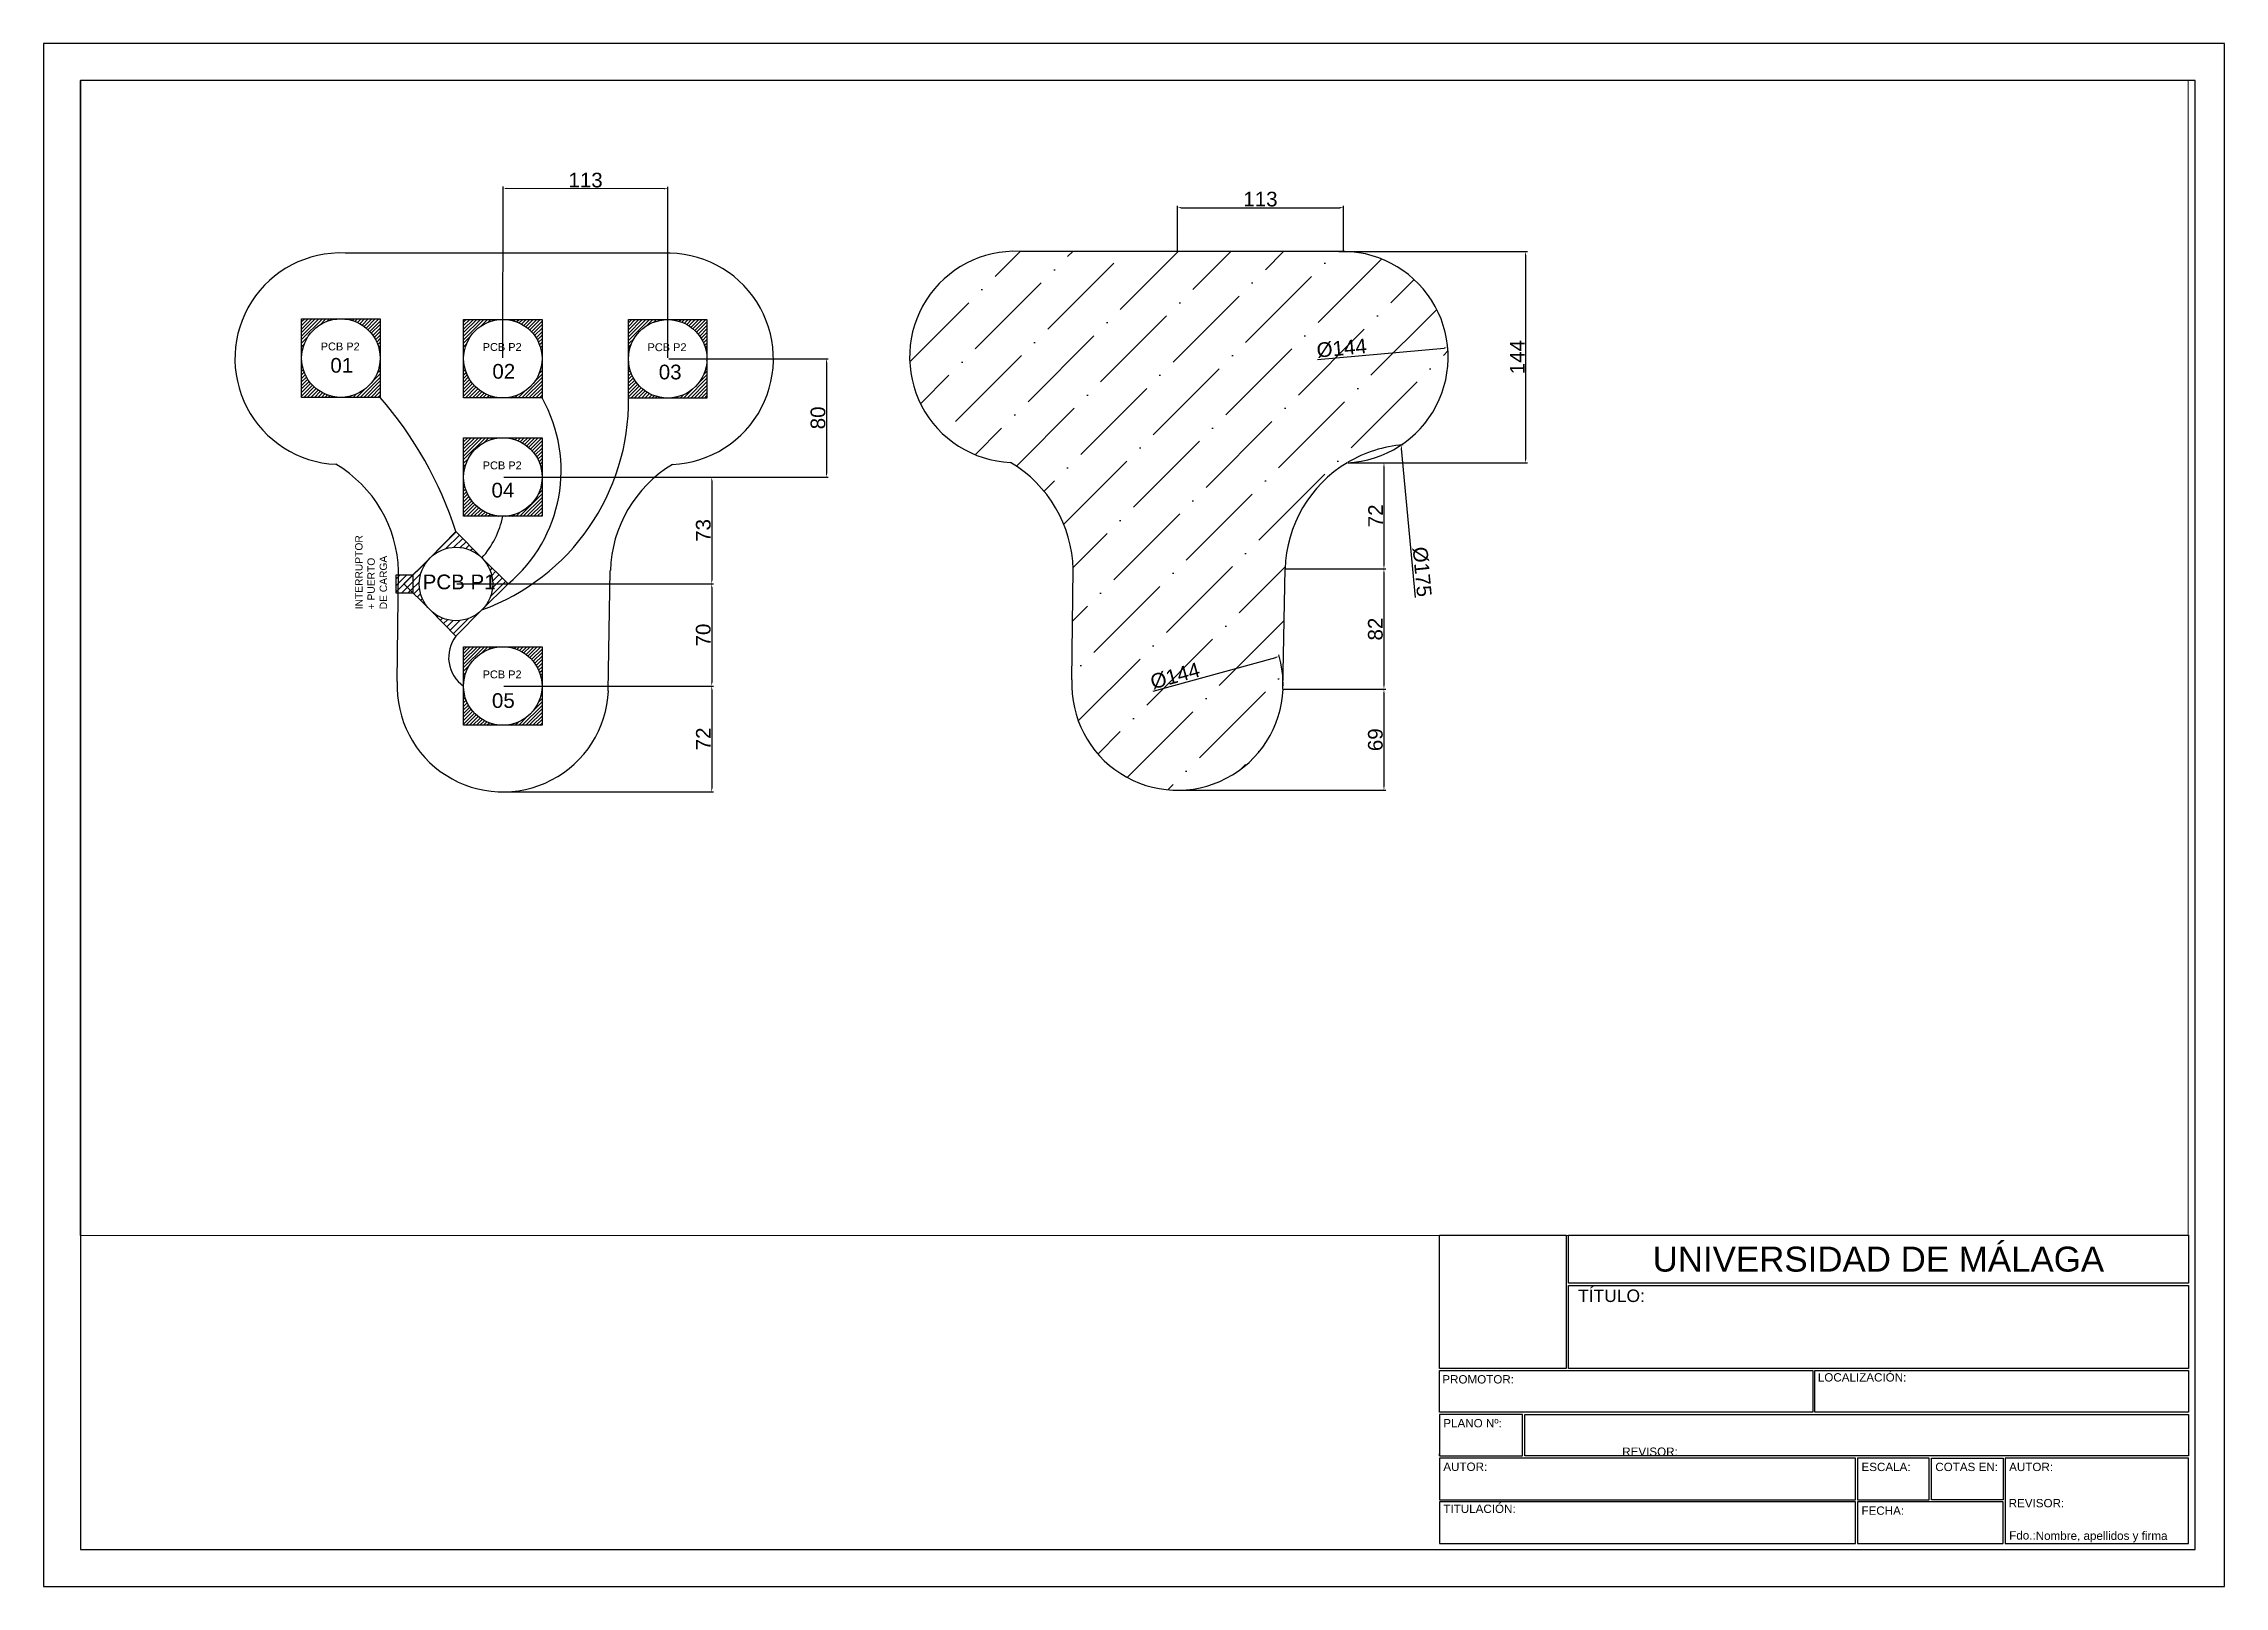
# Paper-space layout 'Layout1' of a CAD drawing. Header units: millimetres. Extents: x 318 to 615, y -6 to 204.
# The model-space entities are those that its viewports show. They can reach past a viewport. Long polylines and large blocks are cut down to what shows.
import ezdxf

# ---------------------------------------------------------------- set-up
doc = ezdxf.new("R2010")
doc.units = ezdxf.units.MM
for name, color, linetype in [('Cajetín', 7, 'Continuous'), ('Layer1', 5, 'Continuous'), ('Layer2', 10, 'Continuous'), ('VG', 92, 'Continuous')]:
    doc.layers.add(name, color=color, linetype=linetype)
doc.styles.add('Arial', font='arial.ttf', dxfattribs={"height": 0.224836})
doc.styles.get("Standard").update_dxf_attribs({"font": 'arial.ttf'})
doc.dimstyles.new('ISO-25', dxfattribs={"dimtxt": 2.5, "dimasz": 2.5, "dimexe": 1.25, "dimexo": 0.625, "dimtad": 1, "dimtxsty": 'Standard', "dimcen": 2.5, "dimadec": 0, "dimazin": 0, "dimtfac": 1, "dimtmove": 0, "dimatfit": 3, "dimfxl": 1, "dimarcsym": 0})

# ---------------------------------------------------------------- blocks, each defined once
blk = doc.blocks.new('UCAV')
blk.add_lwpolyline([(2.583, 6.167), (15, 6.167), (15, 5.208), (2.583, 5.208)], close=True)
at = {"insert": (8.792, 5.687), "char_height": 0.5, "width": 12.4167, "attachment_point": 5, "style": 'Arial'}
blk.add_mtext('UNIVERSIDAD DE MÁLAGA', dxfattribs=at)
blk = doc.blocks.new('TITULO')
blk.add_lwpolyline([(2.583, 3.5), (2.583, 5.167), (15, 5.167), (15, 3.5)], close=True)
at = {"insert": (2.583, 5.083), "char_height": 0.25, "width": 12.4167, "attachment_point": 1, "style": 'Arial'}
blk.add_mtext('  TÍTULO:', dxfattribs=at)
blk = doc.blocks.new('logo')
blk.add_lwpolyline([(2.542, 3.5), (0, 3.5), (0, 6.167), (2.542, 6.167)], close=True)
blk = doc.blocks.new('CAJETIN')
for points in [[(0, 2.625), (0, 3.458), (7.479, 3.458), (7.479, 2.625), (2.583, 2.625)], [(15, 2.625), (7.521, 2.625), (7.521, 3.458), (15, 3.458)], [(0, 1.75), (1.667, 1.75), (1.667, 2.583), (0, 2.583)], [(15, 1.75), (1.708, 1.75), (1.708, 2.583), (15, 2.583)], [(0, 1.792), (0, 1.792), (0, 1.75), (0, 1.75)], [(0, 0.875), (8.333, 0.875), (8.333, 1.708), (0, 1.708)], [(9.812, 1.708), (8.375, 1.708), (8.375, 0.875), (9.812, 0.875)], [(11.292, 0.875), (9.854, 0.875), (9.854, 1.708), (11.292, 1.708)], [(15, 1.708), (11.333, 1.708), (11.333, 0), (15, 0)], [(0, 0), (8.333, 0), (8.333, 0.833), (0, 0.833)], [(8.375, 0), (11.292, 0), (11.292, 0.833), (8.375, 0.833)]]:
    blk.add_lwpolyline(points, close=True)
for name, p in [('logo', (0, 0)), ('UCAV', (0, 0)), ('TITULO', (0, -0.001))]:
    blk.add_blockref(name, p)
at = {"style": 'Arial'}
for s, insert, char_height, width, attachment_point in [('  PROMOTOR:', (-0.071, 3.368), 0.16667, 7.53662, 1), ('  LOCALIZACIÓN:', (7.45, 3.407), 0.16667, 7.4792, 1), ('\\pxql;PLANO Nº:', (0.721, 2.405), 0.16667, 1.28562, 5), ('  REVISOR:', (3.532, 1.919), 0.1667, 1.17928, 1), ('  AUTOR:', (-0.051, 1.618), 0.1667, 1.17928, 1), ('\\pxql;ESCALA:', (9.096, 1.53), 0.16667, 1.28562, 5), ('\\pxql;COTAS EN:', (10.575, 1.53), 0.16667, 1.28562, 5), ('\\pxql;AUTOR:', (12.944, 1.53), 0.16667, 3.06567, 5), ('\\pxql;REVISOR:', (12.934, 0.805), 0.16667, 3.06567, 5), ('TITULACIÓN:', (0.079, 0.776), 0.16667, 1.43883, 1), ('\\pxql;FECHA:', (9.096, 0.655), 0.16667, 1.28562, 5), ('\\pxql;Fdo.:', (12.055, 0.159), 0.16667, 1.28562, 5), ('\\pxql;Nombre, apellidos y firma', (11.943, 0.237), 0.16667, 3.1602, 1)]:
    blk.add_mtext(s, dxfattribs=dict(at, insert=insert, char_height=char_height, width=width, attachment_point=attachment_point))
blk = doc.blocks.new('Bolsillo')
at = {"layer": 'VG'}
for p, q in [((1551.9, 744.6), (1211.2, 744.8)), ((1267, 285.8), (1268.4, 404.3)), ((1493.1, 275.8), (1495.3, 404.6))]:
    blk.add_line(p, q, dxfattribs=at)
for centre, radius, start, end in [((1206.2, 631.7), 113.2, 87.4571, 267.4822), ((1556.9, 631.5), 113.2, 272.5178, 92.5429), ((1130.4, 400.1), 138.1, 1.7284, 59.1166), ((1632.6, 400.7), 137.3, 120.9919, 178.3563), ((1380.1, 280.8), 113.2, 177.4571, 357.4822)]:
    blk.add_arc(centre, radius, start, end, dxfattribs=at)
blk = doc.blocks.new('Sensor')
h = blk.add_hatch()
h.set_pattern_fill('ANSI31', color=256)
h.paths.add_polyline_path([(626.9, 512.7), (576.9, 512.7), (576.9, 462.7, -0.414214)])
h.paths.add_polyline_path([(676.9, 512.7), (626.9, 512.7, -0.414214), (676.9, 462.7)])
h.paths.add_polyline_path([(676.9, 462.7, -0.414214), (626.9, 412.7), (676.9, 412.7)])
h.paths.add_polyline_path([(576.9, 462.7), (576.9, 412.7), (626.9, 412.7, -0.414214)])
blk.add_lwpolyline([(576.9, 412.7), (576.9, 512.7), (626.9, 512.7), (676.9, 512.7), (676.9, 412.7)], close=True)
blk.add_circle((626.9, 462.7), 50)
at = {"layer": 'Layer2', "insert": (601.2, 482.5), "char_height": 10, "attachment_point": 1}
blk.add_mtext_dynamic_manual_height_columns('PCB P2', width=83.949, gutter_width=12.5, heights=[0], dxfattribs=at)
blk = doc.blocks.new('NRF')
h = blk.add_hatch()
h.set_pattern_fill('ANSI31', color=256)
h.paths.add_polyline_path([(90.4, 349.7), (72.8, 367.7), (55.1, 349.7, -0.413481)])
h.paths.add_polyline_path([(55.1, 314.3), (72.8, 296.4), (90.4, 314.3, -0.413481)])
h = blk.add_hatch()
h.set_pattern_fill('ANSI31', color=256)
h.paths.add_polyline_path([(47.8, 332, -0.199237), (55.1, 349.7), (37.2, 332.1), (55.1, 314.3, -0.199237)])
h.paths.add_polyline_path([(108.4, 332), (90.4, 349.7, -0.199237), (97.8, 332, -0.199237), (90.4, 314.3)])
at = {"layer": 'Layer2'}
for points in [[(108.4, 332), (90.4, 349.7), (72.8, 367.7), (55.1, 349.7), (37.2, 332.1)], [(37.2, 332.1), (55.1, 314.3), (72.8, 296.4), (90.4, 314.3), (108.4, 332)]]:
    blk.add_lwpolyline(points, dxfattribs=at)
blk.add_circle((72.8, 332), 25, dxfattribs=at)
at = {"insert": (50.1, 338.4), "char_height": 10, "attachment_point": 1}
blk.add_mtext_dynamic_manual_height_columns('PCB P1', width=67.807, gutter_width=12.5, heights=[0], dxfattribs=at)
blk = doc.blocks.new('*D42')
at = {"layer": 'Defpoints', "color": 0, "transparency": 16777216}
for p in [(987.5, 550.8), (874.5, 521), (987.5, 521)]:
    blk.add_point(p, dxfattribs=at)
at = {"layer": 'Layer1', "color": 0, "lineweight": -2, "transparency": 16777216}
for p, q in [((874.5, 521.6), (874.5, 552.1)), ((877, 550.8), (985, 550.8)), ((987.5, 521.6), (987.5, 552.1))]:
    blk.add_line(p, q, dxfattribs=at)
at = {"layer": 'Layer1', "color": 0, "transparency": 16777216}
for points in [[(877, 551.3), (877, 550.4), (874.5, 550.8)], [(985, 551.3), (985, 550.4), (987.5, 550.8)]]:
    blk.add_solid(points, dxfattribs=at)
at = {"layer": 'Layer1', "color": 0, "transparency": 16777216, "insert": (931, 556.6), "char_height": 2.5, "attachment_point": 5}
blk.add_mtext('{\\H4x;113}', dxfattribs=at)
blk = doc.blocks.new('*D43')
at = {"layer": 'Defpoints', "color": 0, "transparency": 16777216}
for p in [(983.7, 520.9), (990, 377.2), (1111.5, 377.2)]:
    blk.add_point(p, dxfattribs=at)
at = {"layer": 'Layer1', "color": 0, "lineweight": -2, "transparency": 16777216}
for p, q in [((984.3, 520.9), (1112.8, 520.9)), ((1111.5, 518.4), (1111.5, 379.7)), ((990.7, 377.2), (1112.8, 377.2))]:
    blk.add_line(p, q, dxfattribs=at)
at = {"layer": 'Layer1', "color": 0, "transparency": 16777216}
for points in [[(1111.1, 518.4), (1112, 518.4), (1111.5, 520.9)], [(1111.1, 379.7), (1112, 379.7), (1111.5, 377.2)]]:
    blk.add_solid(points, dxfattribs=at)
at = {"layer": 'Layer1', "color": 0, "transparency": 16777216, "insert": (1105.9, 449.1), "char_height": 2.5, "attachment_point": 5, "rotation": 90}
blk.add_mtext('{\\H4x;144}', dxfattribs=at)
blk = doc.blocks.new('*D44')
at = {"layer": 'Defpoints', "color": 0, "transparency": 16777216}
for p in [(1058.5, 455.6), (915.3, 442.6)]:
    blk.add_point(p, dxfattribs=at)
at = {"layer": 'Layer1', "color": 0, "lineweight": -2, "transparency": 16777216}
blk.add_line((969.9, 447.5), (1056, 455.3), dxfattribs=at)
at = {"layer": 'Layer1', "color": 0, "transparency": 16777216}
blk.add_solid([(1056, 455.7), (1056.1, 454.9), (1058.5, 455.6)], dxfattribs=at)
at = {"layer": 'Layer1', "color": 0, "transparency": 16777216, "insert": (986.3, 455.1), "char_height": 2.5, "attachment_point": 5, "rotation": 5.1692}
blk.add_mtext('{\\H4x;Ø144}', dxfattribs=at)
blk = doc.blocks.new('*D45')
at = {"layer": 'Defpoints', "color": 0, "transparency": 16777216}
for p in [(1026.9, 389.3), (1043.1, 215.6)]:
    blk.add_point(p, dxfattribs=at)
at = {"layer": 'Layer1', "color": 0, "lineweight": -2, "transparency": 16777216}
blk.add_line((1036.6, 285.4), (1027.1, 386.8), dxfattribs=at)
blk.add_arc((1035, 302.4), 87.3, 94.4963, 120.5815, dxfattribs=at)
at = {"layer": 'Layer1', "color": 0, "transparency": 16777216}
blk.add_solid([(1027.5, 386.9), (1026.7, 386.8), (1026.9, 389.3)], dxfattribs=at)
at = {"layer": 'Layer1', "color": 0, "transparency": 16777216, "insert": (1041, 303), "char_height": 2.5, "attachment_point": 5, "rotation": 275.3172}
blk.add_mtext('{\\H4x;Ø175}', dxfattribs=at)
blk = doc.blocks.new('*D46')
at = {"layer": 'Defpoints', "color": 0, "transparency": 16777216}
for p in [(990, 377.2), (947.8, 304.9), (1015.1, 304.9)]:
    blk.add_point(p, dxfattribs=at)
at = {"layer": 'Layer1', "color": 0, "lineweight": -2, "transparency": 16777216}
for p, q in [((990.7, 377.2), (1016.3, 377.2)), ((1015.1, 374.7), (1015.1, 307.4)), ((948.4, 304.9), (1016.3, 304.9))]:
    blk.add_line(p, q, dxfattribs=at)
at = {"layer": 'Layer1', "color": 0, "transparency": 16777216}
for points in [[(1014.7, 374.7), (1015.5, 374.7), (1015.1, 377.2)], [(1014.7, 307.4), (1015.5, 307.4), (1015.1, 304.9)]]:
    blk.add_solid(points, dxfattribs=at)
at = {"layer": 'Layer1', "color": 0, "transparency": 16777216, "insert": (1009.4, 341.1), "char_height": 2.5, "attachment_point": 5, "rotation": 90}
blk.add_mtext('{\\H4x;72}', dxfattribs=at)
blk = doc.blocks.new('*D47')
at = {"layer": 'Defpoints', "color": 0, "transparency": 16777216}
for p in [(947.8, 304.9), (946.4, 223.1), (1015.1, 223.1)]:
    blk.add_point(p, dxfattribs=at)
at = {"layer": 'Layer1', "color": 0, "lineweight": -2, "transparency": 16777216}
for p, q in [((948.4, 304.9), (1016.3, 304.9)), ((1015.1, 302.4), (1015.1, 225.6)), ((947, 223.1), (1016.3, 223.1))]:
    blk.add_line(p, q, dxfattribs=at)
at = {"layer": 'Layer1', "color": 0, "transparency": 16777216}
for points in [[(1014.7, 302.4), (1015.5, 302.4), (1015.1, 304.9)], [(1014.7, 225.6), (1015.5, 225.6), (1015.1, 223.1)]]:
    blk.add_solid(points, dxfattribs=at)
at = {"layer": 'Layer1', "color": 0, "transparency": 16777216, "insert": (1009.3, 264), "char_height": 2.5, "attachment_point": 5, "rotation": 90}
blk.add_mtext('{\\H4x;82}', dxfattribs=at)
blk = doc.blocks.new('*D49')
at = {"layer": 'Defpoints', "color": 0, "transparency": 16777216}
for p in [(946.4, 223.1), (874.5, 154.3), (1015.1, 154.3)]:
    blk.add_point(p, dxfattribs=at)
at = {"layer": 'Layer1', "color": 0, "lineweight": -2, "transparency": 16777216}
for p, q in [((947, 223.1), (1016.3, 223.1)), ((1015.1, 220.6), (1015.1, 156.8)), ((875.1, 154.3), (1016.3, 154.3))]:
    blk.add_line(p, q, dxfattribs=at)
at = {"layer": 'Layer1', "color": 0, "transparency": 16777216}
for points in [[(1014.7, 220.6), (1015.5, 220.6), (1015.1, 223.1)], [(1014.7, 156.8), (1015.5, 156.8), (1015.1, 154.3)]]:
    blk.add_solid(points, dxfattribs=at)
at = {"layer": 'Layer1', "color": 0, "transparency": 16777216, "insert": (1009.3, 188.7), "char_height": 2.5, "attachment_point": 5, "rotation": 90}
blk.add_mtext('{\\H4x;69}', dxfattribs=at)
blk = doc.blocks.new('*D48')
at = {"layer": 'Defpoints', "color": 0, "transparency": 16777216}
for p in [(943.8, 245.4), (805.2, 207.2)]:
    blk.add_point(p, dxfattribs=at)
at = {"layer": 'Layer1', "color": 0, "lineweight": -2, "transparency": 16777216}
blk.add_line((858, 221.7), (941.4, 244.7), dxfattribs=at)
blk.add_arc((874.5, 226.3), 71.9, 357.98, 16.3883, dxfattribs=at)
at = {"layer": 'Layer1', "color": 0, "transparency": 16777216}
blk.add_solid([(941.3, 245.1), (941.5, 244.3), (943.8, 245.4)], dxfattribs=at)
at = {"layer": 'Layer1', "color": 0, "transparency": 16777216, "insert": (872.9, 232.1), "char_height": 2.5, "attachment_point": 5, "rotation": 15.3925}
blk.add_mtext('{\\H4x;Ø144}', dxfattribs=at)
blk = doc.blocks.new('*D58')
at = {"layer": 'Defpoints', "color": 0, "transparency": 16777216}
for p in [(351.8, 228.6), (351.8, 156.5), (494.1, 156.5)]:
    blk.add_point(p, dxfattribs=at)
at = {"layer": 'Layer1', "color": 0, "lineweight": -2, "transparency": 16777216}
for p, q in [((352.5, 228.6), (495.3, 228.6)), ((494.1, 226.1), (494.1, 159)), ((352.5, 156.5), (495.3, 156.5))]:
    blk.add_line(p, q, dxfattribs=at)
at = {"layer": 'Layer1', "color": 0, "transparency": 16777216}
for points in [[(493.7, 226.1), (494.5, 226.1), (494.1, 228.6)], [(493.7, 159), (494.5, 159), (494.1, 156.5)]]:
    blk.add_solid(points, dxfattribs=at)
at = {"layer": 'Layer1', "color": 0, "transparency": 16777216, "insert": (488.4, 192.6), "char_height": 2.5, "attachment_point": 5, "rotation": 90}
blk.add_mtext('{\\H4x;72}', dxfattribs=at)
blk = doc.blocks.new('*D59')
at = {"layer": 'Defpoints', "color": 0, "transparency": 16777216}
for p in [(320, 298.1), (351.8, 228.6), (494.1, 228.6)]:
    blk.add_point(p, dxfattribs=at)
at = {"layer": 'Layer1', "color": 0, "lineweight": -2, "transparency": 16777216}
for p, q in [((320.6, 298.1), (495.3, 298.1)), ((494.1, 295.6), (494.1, 231.1)), ((352.5, 228.6), (495.3, 228.6))]:
    blk.add_line(p, q, dxfattribs=at)
at = {"layer": 'Layer1', "color": 0, "transparency": 16777216}
for points in [[(493.7, 295.6), (494.5, 295.6), (494.1, 298.1)], [(493.7, 231.1), (494.5, 231.1), (494.1, 228.6)]]:
    blk.add_solid(points, dxfattribs=at)
at = {"layer": 'Layer1', "color": 0, "transparency": 16777216, "insert": (488.4, 263.3), "char_height": 2.5, "attachment_point": 5, "rotation": 90}
blk.add_mtext('{\\H4x;70}', dxfattribs=at)
blk = doc.blocks.new('*D60')
at = {"layer": 'Defpoints', "color": 0, "transparency": 16777216}
for p in [(351.9, 370.8), (320, 298.1), (494.1, 298.1)]:
    blk.add_point(p, dxfattribs=at)
at = {"layer": 'Layer1', "color": 0, "lineweight": -2, "transparency": 16777216}
for p, q in [((352.5, 370.8), (495.3, 370.8)), ((494.1, 368.3), (494.1, 300.6)), ((320.6, 298.1), (495.3, 298.1))]:
    blk.add_line(p, q, dxfattribs=at)
at = {"layer": 'Layer1', "color": 0, "transparency": 16777216}
for points in [[(493.7, 368.3), (494.5, 368.3), (494.1, 370.8)], [(493.7, 300.6), (494.5, 300.6), (494.1, 298.1)]]:
    blk.add_solid(points, dxfattribs=at)
at = {"layer": 'Layer1', "color": 0, "transparency": 16777216, "insert": (488.4, 334.5), "char_height": 2.5, "attachment_point": 5, "rotation": 90}
blk.add_mtext('{\\H4x;73}', dxfattribs=at)
blk = doc.blocks.new('*D61')
at = {"layer": 'Defpoints', "color": 0, "transparency": 16777216}
for p in [(464.1, 451.3), (351.9, 370.8), (572.3, 370.8)]:
    blk.add_point(p, dxfattribs=at)
at = {"layer": 'Layer1', "color": 0, "lineweight": -2, "transparency": 16777216}
for p, q in [((464.8, 451.3), (573.5, 451.3)), ((572.3, 448.8), (572.3, 373.3)), ((352.5, 370.8), (573.5, 370.8))]:
    blk.add_line(p, q, dxfattribs=at)
at = {"layer": 'Layer1', "color": 0, "transparency": 16777216}
for points in [[(571.8, 448.8), (572.7, 448.8), (572.3, 451.3)], [(571.8, 373.3), (572.7, 373.3), (572.3, 370.8)]]:
    blk.add_solid(points, dxfattribs=at)
at = {"layer": 'Layer1', "color": 0, "transparency": 16777216, "insert": (566.5, 411.1), "char_height": 2.5, "attachment_point": 5, "rotation": 90}
blk.add_mtext('{\\H4x;80}', dxfattribs=at)
blk = doc.blocks.new('*D62')
at = {"layer": 'Defpoints', "color": 0, "transparency": 16777216}
for p in [(352, 567.2), (351.9, 451.4), (464.2, 451.3)]:
    blk.add_point(p, dxfattribs=at)
at = {"layer": 'Layer1', "color": 0, "lineweight": -2, "transparency": 16777216}
for p, q in [((351.9, 452), (352, 568.5)), ((461.8, 567.1), (354.5, 567.2)), ((464.2, 451.9), (464.3, 568.4))]:
    blk.add_line(p, q, dxfattribs=at)
at = {"layer": 'Layer1', "color": 0, "transparency": 16777216}
for points in [[(354.5, 567.7), (354.5, 566.8), (352, 567.2)], [(461.8, 567.5), (461.8, 566.7), (464.3, 567.1)]]:
    blk.add_solid(points, dxfattribs=at)
at = {"layer": 'Layer1', "color": 0, "transparency": 16777216, "insert": (408.2, 572.9), "char_height": 2.5, "attachment_point": 5, "rotation": 359.9368}
blk.add_mtext('{\\H4x;113}', dxfattribs=at)
blk = doc.blocks.new('Figura')
at = {"layer": 'VG', "true_color": 0x136734}
h = blk.add_hatch(dxfattribs=at)
h.set_pattern_fill('ANSI36', color=116, scale=8)
h.paths.add_polyline_path([(983.699, 520.932), (767.241, 521.068, 1.00021908), (760.891, 377.363, -0.25577153), (803.562, 304.697), (802.653, 229.452, 1.00021908), (946.359, 223.101), (947.761, 304.934, -0.25566091), (990.049, 377.227, 1.00021908)])
h.paths.add_polyline_path([(969.534, 444.942), (1004.815, 448.133), (1003.296, 464.922), (968.016, 461.73)], flags=24)
h.paths.add_polyline_path([(858.16, 219.108), (892.314, 228.511), (887.84, 244.763), (853.686, 235.36)], flags=24)
at = {"layer": 'VG', "xscale": 0.6354251370051266, "yscale": 0.6354251370051266, "zscale": 0.6354251370051266}
blk.add_blockref('Bolsillo', (-2.414, 47.824), dxfattribs=at)
at = {"layer": 'Layer1'}
dim = blk.add_linear_dim(base=(987.451, 550.839), p1=(874.505, 521.001), p2=(987.451, 521.001), text='{\\H4x;113}', dimstyle='ISO-25', dxfattribs=at)
dim.commit()
dim.dimension.update_dxf_attribs({"geometry": '*D42', "text_midpoint": (930.978, 556.573)})
for base, p1, p2, text, picture, middle in [((1111.538, 377.227), (983.699, 520.932), (990.049, 377.227), '{\\H4x;144}', '*D43', (1105.893, 449.079)), ((1015.071, 304.934), (990.049, 377.227), (947.761, 304.934), '{\\H4x;72}', '*D46', (1009.426, 341.08)), ((1015.071, 223.101), (947.761, 304.934), (946.359, 223.101), '{\\H4x;82}', '*D47', (1009.341, 264.018)), ((1015.071, 154.338), (946.359, 223.101), (874.505, 154.338), '{\\H4x;69}', '*D49', (1009.341, 188.72))]:
    dim = blk.add_linear_dim(base=base, p1=p1, p2=p2, angle=90, text=text, dimstyle='ISO-25', dxfattribs=at)
    dim.commit()
    dim.dimension.update_dxf_attribs({"geometry": picture, "text_midpoint": middle})
for p1, p2, text, picture, middle in [((915.259, 442.6), (1058.52, 455.56), '{\\H4x;Ø144}', '*D44', (986.89, 449.08)), ((1043.062, 215.555), (1026.891, 389.307), '{\\H4x;Ø175}', '*D45', (1034.977, 302.431)), ((805.162, 207.171), (943.849, 245.351), '{\\H4x;Ø144}', '*D48', (874.505, 226.261))]:
    dim = blk.add_diameter_dim_2p(p1=p1, p2=p2, text=text, dimstyle='ISO-25', dxfattribs=at)
    dim.commit()
    dim.dimension.update_dxf_attribs({"geometry": picture, "text_midpoint": middle, "dimtype": 163})

msp = doc.modelspace()

# ---------------------------------------------------------------- hatches: boundary and pattern name
at = {"layer": 'Layer2'}
h = msp.add_hatch(dxfattribs=at)
h.set_pattern_fill('ANSI31', color=256)
h.paths.add_polyline_path([(290.634, 304.374), (280.831, 304.364), (280.68, 291.84), (290.634, 291.84), (290.634, 291.956), (284.331, 298.196)])
h.paths.add_polyline_path([(280.831, 304.364), (279.168, 304.363), (279.168, 291.84), (280.68, 291.84)])

# ---------------------------------------------------------------- linework, layer by layer
msp.add_lwpolyline([(290.634, 291.84), (279.168, 291.84), (279.168, 304.363), (290.634, 304.374)], close=True, dxfattribs=at)
for centre, radius, start, end in [((71.134, 253.247), 261.514, 17.924321, 41.068211), ((286.107, 422.698), 151.324, 289.898194, 0.701872), ((290.827, 375.31), 100.704, 309.947573, 29.365018), ((290.251, 357.473), 63.079, 318.659366, 347.772481), ((338.474, 247.961), 23.535, 141.897558, 235.413403)]:
    msp.add_arc(centre, radius, start, end, dxfattribs=at)

# ---------------------------------------------------------------- block references
at = {"layer": 'Layer1'}
msp.add_blockref('Figura', (-63.251, 3.35), dxfattribs=at)
at = {"layer": 'Layer2', "xscale": 0.5343894784590089, "yscale": 0.5343894784590089, "zscale": 0.5343894784590089}
for p in [(-93.451, 204.531), (16.845, 204.173), (129.112, 204.032), (16.871, 123.594), (16.807, -18.653)]:
    msp.add_blockref('Sensor', p, dxfattribs=at)
at = {"layer": 'Layer2'}
msp.add_blockref('NRF', (247.16, -33.941), dxfattribs=at)
at = {"layer": 'VG', "xscale": 0.6354251370051266, "yscale": 0.6354251370051266, "zscale": 0.6354251370051266}
msp.add_blockref('Bolsillo', (-525.114, 50.032), dxfattribs=at)

# ---------------------------------------------------------------- texts
at = {"layer": 'Layer2', "char_height": 10, "attachment_point": 1}
for s, insert in [('01', (234.409, 451.872)), ('02', (344.731, 447.785)), ('03', (458.031, 447.316)), ('04', (344.15, 366.919)), ('05', (344.422, 223.711))]:
    msp.add_mtext_dynamic_manual_height_columns(s, width=83.9486, gutter_width=12.5, heights=[0], dxfattribs=dict(at, insert=insert))
at = {"layer": 'Layer2', "insert": (251.314, 280.793), "char_height": 5, "attachment_point": 1, "rotation": 90}
msp.add_mtext_dynamic_manual_height_columns('INTERRUPTOR + PUERTO DE CARGA', width=36.86388, gutter_width=12.5, heights=[0], dxfattribs=at)

# ---------------------------------------------------------------- dimensions: what is measured, and where the dimension line sits
at = {"layer": 'Layer1'}
dim = msp.add_aligned_dim(p1=(464.19, 451.288), p2=(351.872, 451.412), distance=-115.838, text='{\\H4x;113}', dimstyle='ISO-25', dxfattribs=at)
dim.commit()
dim.dimension.update_dxf_attribs({"geometry": '*D62', "text_midpoint": (408.165, 572.922)})
for base, p1, p2, text, picture, middle in [((572.257, 370.833), (464.139, 451.271), (351.898, 370.833), '{\\H4x;80}', '*D61', (566.526, 411.052)), ((494.09, 298.107), (351.898, 370.833), (319.954, 298.107), '{\\H4x;73}', '*D60', (488.355, 334.47)), ((494.09, 228.586), (319.954, 298.107), (351.834, 228.586), '{\\H4x;70}', '*D59', (488.359, 263.346)), ((494.09, 156.546), (351.834, 228.586), (351.834, 156.546), '{\\H4x;72}', '*D58', (488.444, 192.566))]:
    dim = msp.add_linear_dim(base=base, p1=p1, p2=p2, angle=90, text=text, dimstyle='ISO-25', dxfattribs=at)
    dim.commit()
    dim.dimension.update_dxf_attribs({"geometry": picture, "text_midpoint": middle})

psp = doc.layouts.get("Layout1")

# ---------------------------------------------------------------- linework, layer by layer
at = {"layer": 'Cajetín'}
for points in [[(318.42, -5.8), (615.42, -5.8), (615.42, 204.2), (318.42, 204.2), (318.42, -5.8)], [(323.42, -0.8), (611.42, -0.8), (611.42, 199.2), (323.42, 199.2), (323.42, -0.8)]]:
    psp.add_lwpolyline(points, dxfattribs=at)

# ---------------------------------------------------------------- block references
at = {"layer": 'Cajetín', "xscale": 6.799999680000003, "yscale": 6.799999680000003, "zscale": 6.799999680000003}
psp.add_blockref('CAJETIN', (508.51, 0.05), dxfattribs=at)

# ---------------------------------------------------------------- viewports
at = {"layer": 'VG'}
psp.add_viewport(center=(466.96, 120.59), size=(287.09, 157.2189), view_center_point=(781.856, 247.758), view_height=786.0943, dxfattribs=at)

doc.saveas('drawing.dxf')
